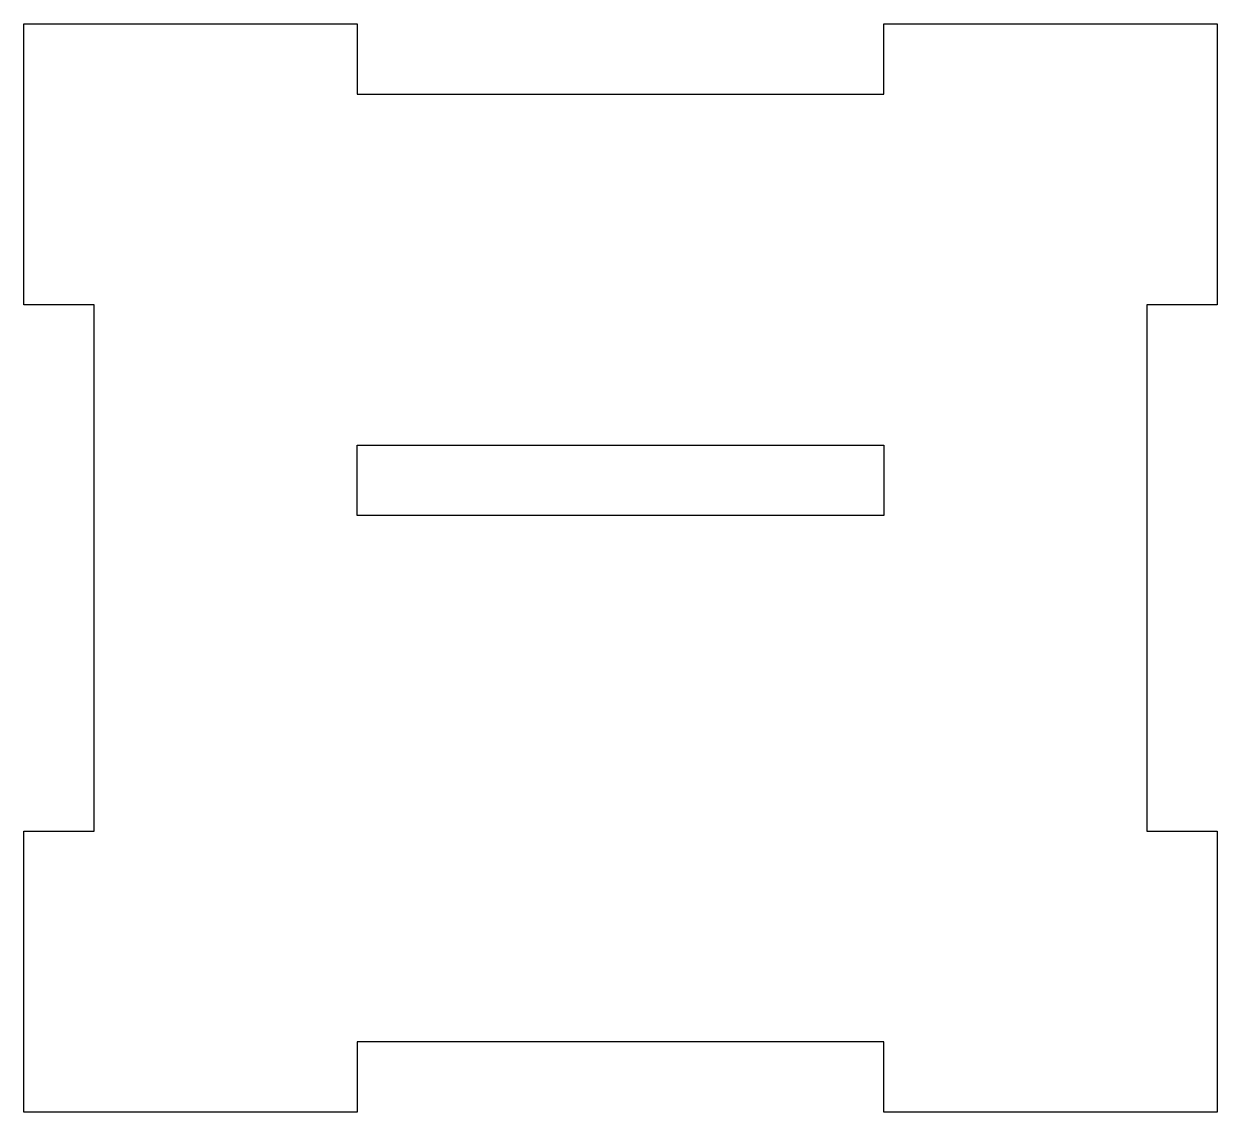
# Model space of a CAD drawing. Header units: millimetres. Extents: x -117 to 53, y -157 to -2.
import ezdxf

# ---------------------------------------------------------------- set-up
doc = ezdxf.new("R2010")
doc.units = ezdxf.units.MM

msp = doc.modelspace()

# ---------------------------------------------------------------- linework, layer by layer
for points in [[(53.19, -156.6), (5.69, -156.6), (5.69, -146.6), (-69.31, -146.6), (-69.31, -156.6), (-116.81, -156.6), (-116.81, -116.6), (-106.81, -116.6), (-106.81, -41.6), (-116.81, -41.6), (-116.81, -1.6), (-69.31, -1.6), (-69.31, -11.6), (5.69, -11.6), (5.69, -1.6), (53.19, -1.6), (53.19, -41.6), (43.19, -41.6), (43.19, -116.6), (53.19, -116.6)], [(-69.31, -61.6), (5.69, -61.6), (5.69, -71.6), (-69.31, -71.6)]]:
    msp.add_lwpolyline(points, close=True)

doc.saveas('drawing.dxf')
